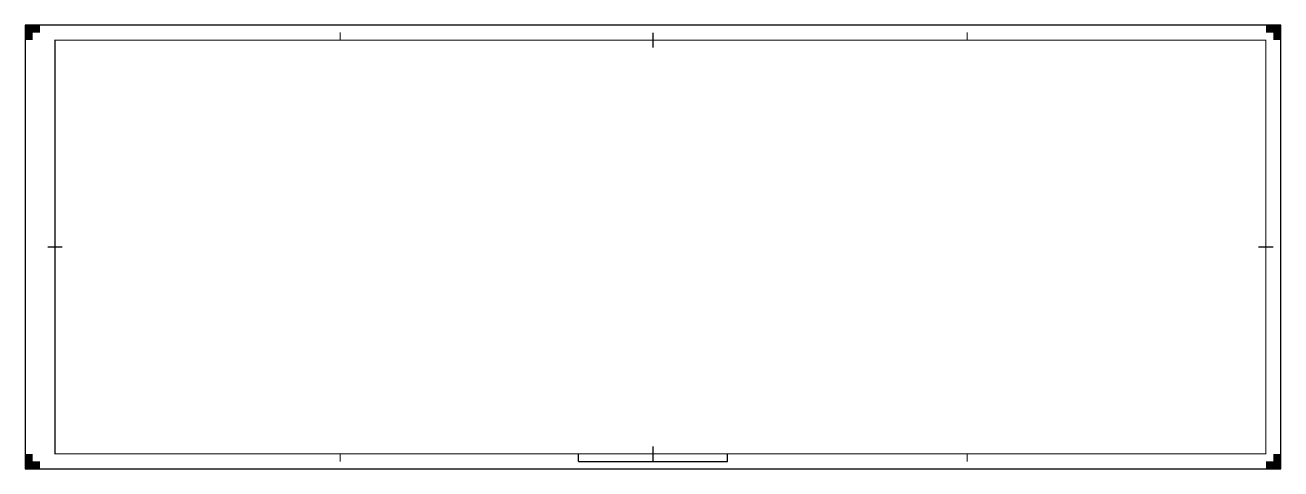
# Model space of a CAD drawing. Extents: x -20 to 821, y -10 to 287.
import ezdxf

# ---------------------------------------------------------------- set-up
doc = ezdxf.new("R2010")
doc.units = 0
for name, color, linetype, lineweight in [('to-xx-kader', 7, 'CONTINUOUS', 25), ('to-xx-snijrand', 7, 'CONTINUOUS', 25), ('to-xx-vouwmerk', 7, 'CONTINUOUS', 18)]:
    doc.layers.add(name, color=color, linetype=linetype, lineweight=lineweight)

msp = doc.modelspace()

# ---------------------------------------------------------------- hatches: boundary and pattern name
at = {"layer": 'to-xx-snijrand'}
for points in [[(-10, 287), (-20, 287), (-20, 277), (-15, 277), (-15, 282), (-10, 282)], [(821, 277), (821, 287), (811, 287), (811, 282), (816, 282), (816, 277)], [(-20, 0), (-20, -10), (-10, -10), (-10, -5), (-15, -5), (-15, 0)], [(811, -10), (821, -10), (821, 0), (816, 0), (816, -5), (811, -5)]]:
    msp.add_hatch(color=256, dxfattribs=at).paths.add_polyline_path(points)

# ---------------------------------------------------------------- linework, layer by layer
at = {"layer": 'to-xx-kader'}
for p, q in [((350.5, -5), (350.5, 0)), ((450.5, -5), (450.5, 0)), ((350.5, -5), (450.5, -5))]:
    msp.add_line(p, q, dxfattribs=at)
at = {"layer": 'to-xx-kader', "const_width": 0.7, "flags": 128}
for points in [[(400.5, 282), (400.5, 272)], [(-5, 138.5), (5, 138.5)], [(816, 138.5), (806, 138.5)], [(400.5, -5), (400.5, 5)]]:
    msp.add_lwpolyline(points, dxfattribs=at)
at = {"layer": 'to-xx-kader', "const_width": 0.7}
msp.add_lwpolyline([(0, 0), (811, 0), (811, 277), (0, 277)], close=True, dxfattribs=at)
at = {"layer": 'to-xx-snijrand'}
for p, q in [((821, 287), (-20, 287)), ((-20, 287), (-20, -10)), ((821, -10), (821, 287)), ((-20, -10), (821, -10))]:
    msp.add_line(p, q, dxfattribs=at)
at = {"layer": 'to-xx-vouwmerk'}
for p, q in [((191, 277), (191, 282)), ((611, 277), (611, 282)), ((191, -5), (191, 0)), ((611, -5), (611, 0))]:
    msp.add_line(p, q, dxfattribs=at)

doc.saveas('drawing.dxf')
